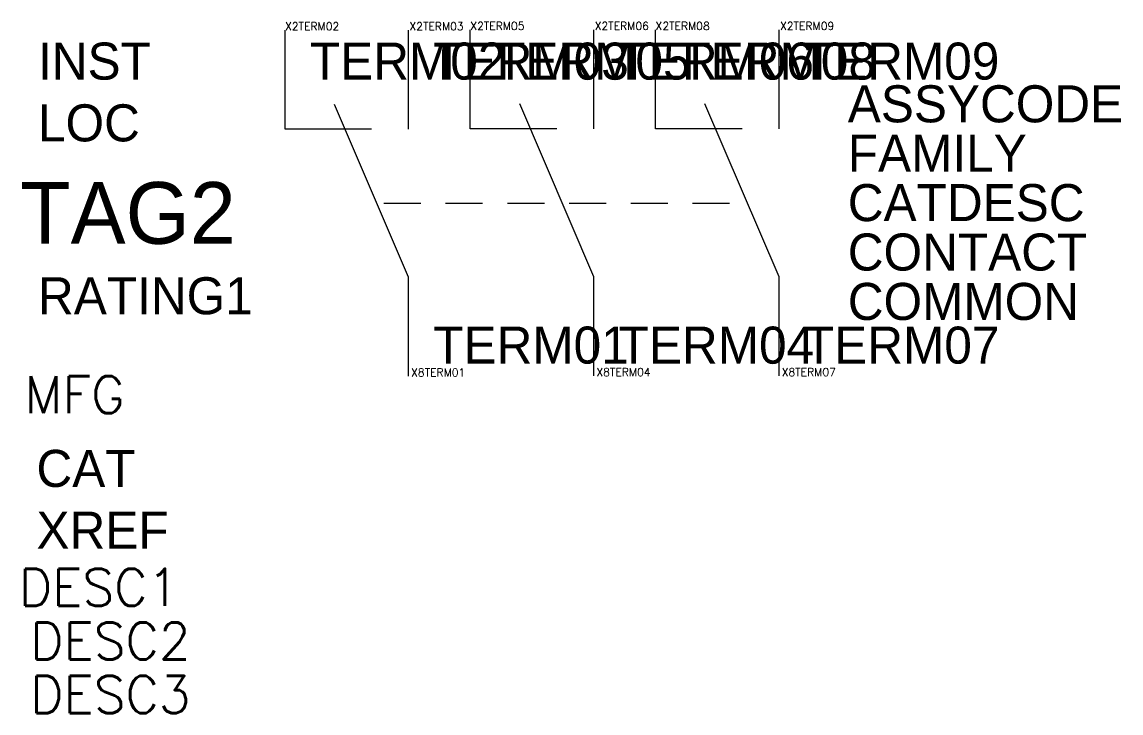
# Model space of a CAD drawing. Header units: millimetres. Extents: x -10.6 to 33.8, y -27.6 to 0.3.
import ezdxf
from ezdxf.enums import TextEntityAlignment as Align

# ---------------------------------------------------------------- set-up
doc = ezdxf.new("R2010")
doc.units = ezdxf.units.MM
doc.layers.add('PNPG', color=70, linetype='Continuous')
doc.styles.add('WD', font='txt.shx')
doc.styles.add('WD_IEC', font='txt.shx', dxfattribs={"width": 0.9, "height": 2})

msp = doc.modelspace()

# ---------------------------------------------------------------- linework, layer by layer
at = {"color": 0}
for p, q in [((4, -7), (5.5, -7)), ((6.5, -7), (8, -7)), ((9, -7), (10.5, -7)), ((11.5, -7), (13, -7)), ((14, -7), (15.5, -7)), ((16.5, -7), (18, -7))]:
    msp.add_line(p, q, dxfattribs=at)
at = {"layer": 'PNPG', "color": 0}
for p, q in [((0, -4), (0, 0)), ((5, -4), (5, 0)), ((7.5, -3.986), (7.5, 0.014)), ((12.5, -3.986), (12.5, 0.014)), ((15, -3.986), (15, 0.014)), ((20, -3.986), (20, 0.014)), ((4.999, -10), (2, -3)), ((12.499, -9.986), (9.5, -2.986)), ((19.999, -9.986), (17, -2.986)), ((3.5, -4), (0, -4)), ((11, -3.986), (7.5, -3.986)), ((18.5, -3.986), (15, -3.986)), ((4.999, -14), (4.999, -10)), ((12.499, -13.986), (12.499, -9.986)), ((19.999, -13.986), (19.999, -9.986))]:
    msp.add_line(p, q, dxfattribs=at)

# ---------------------------------------------------------------- texts
at = {"style": 'WD', "flags": 1}
for tag, p in [('X2TERM02', (0, 0)), ('X2TERM03', (5.038, 0)), ('X2TERM05', (7.5, 0.014)), ('X2TERM06', (12.536, 0.014)), ('X2TERM08', (15, 0.014)), ('X2TERM09', (20.038, 0.014)), ('X8TERM01', (5.105, -14.014)), ('X8TERM04', (12.605, -14)), ('X8TERM07', (20.105, -14))]:
    msp.add_attdef(tag, p, '', height=0.32, dxfattribs=at)
at = {"flags": 1}
for tag, p, s in [('INST', (-10, -2), ''), ('ASSYCODE', (22.782, -3.729), ''), ('LOC', (-10, -4.5), ''), ('FAMILY', (22.782, -5.729), 'CR_ACKO'), ('CATDESC', (22.782, -7.729), ''), ('CONTACT', (22.782, -9.729), ''), ('COMMON', (22.782, -11.729), ''), ('CAT', (-10.062, -18.489), 'MK3P'), ('XREF', (-10.062, -20.989), '')]:
    msp.add_attdef(tag, p, s, height=1.5, dxfattribs=at)
at = {"linetype": 'Continuous'}
for tag, p, s in [('TERM02', (1.008, -1.998), '5'), ('TERM03', (6.004, -2.001), '4'), ('TERM05', (8.504, -1.999), '7'), ('TERM06', (13.5, -2), '6'), ('TERM08', (16.008, -1.998), '8'), ('TERM09', (21.004, -1.999), '9'), ('TERM01', (6.001, -13.495), '1'), ('TERM04', (13.507, -13.498), '3'), ('TERM07', (21.007, -13.497), '11')]:
    msp.add_attdef(tag, p, s, height=1.5, dxfattribs=at)
msp.add_attdef('TAG2', text='K', height=2.5).set_placement((-1.992, -8.647), align=Align.RIGHT)
msp.add_attdef('RATING1', (-10, -11.5), '', height=1.5)
at = {"color": 0, "style": 'WD_IEC', "flags": 1}
for tag, text, p in [('MFG', 'ACKO', (-6.5, -15.5)), ('DESC1', '', (-4.283, -23.301)), ('DESC2', '', (-3.822, -25.471)), ('DESC3', '', (-3.822, -27.641))]:
    msp.add_attdef(tag, text=text, height=1.5, dxfattribs=at).set_placement(p, align=Align.RIGHT)

doc.saveas('drawing.dxf')
